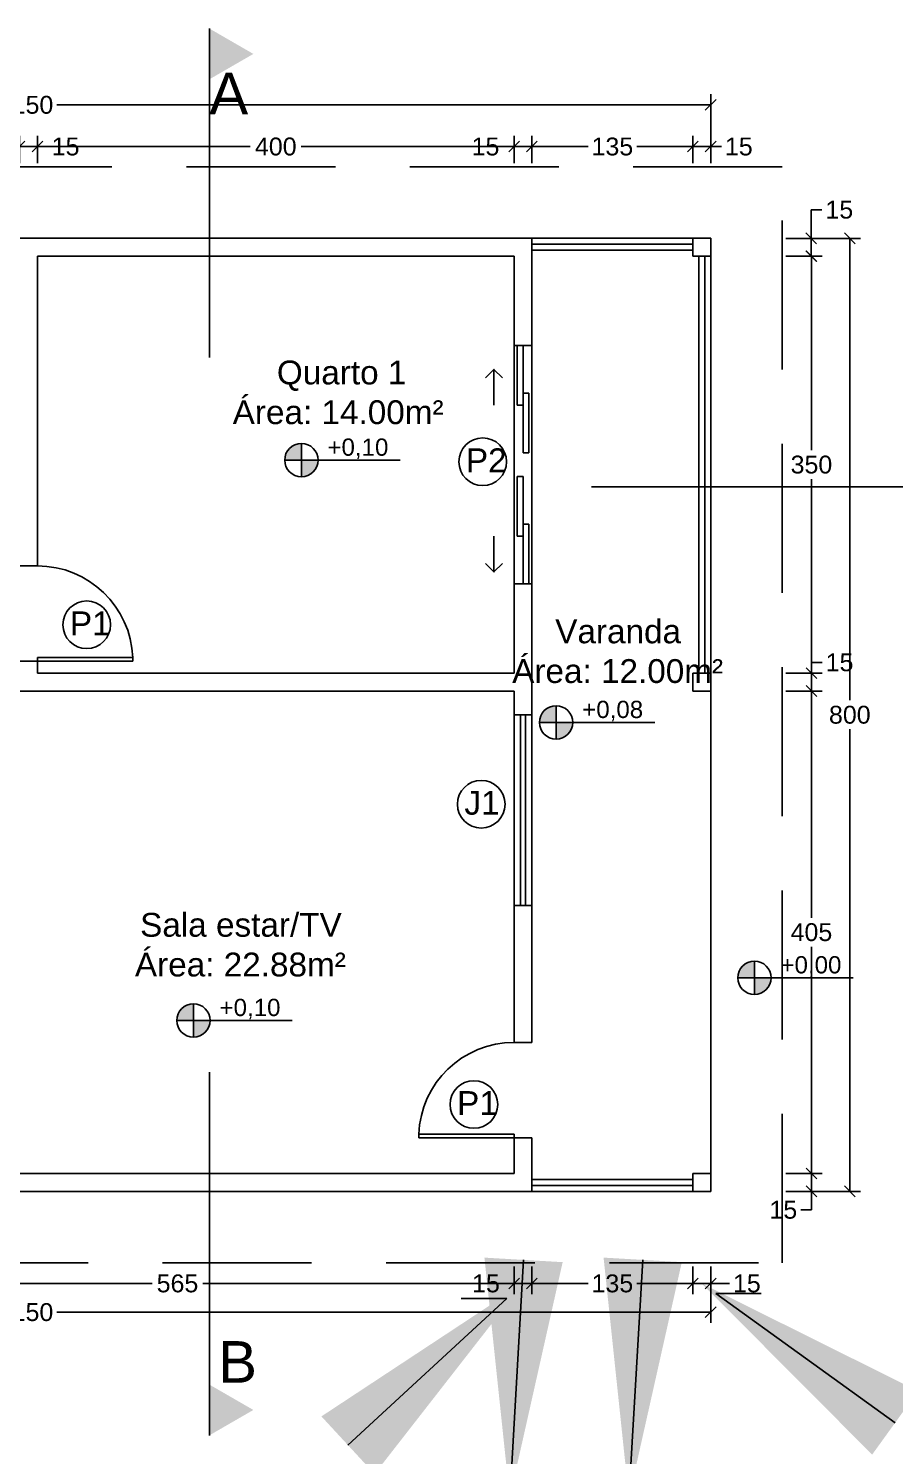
# Model space of a CAD drawing. Header units: millimetres. Extents: x -1.1 to 45.3, y 0 to 40.3.
# Drawn here: x 14.93 to 29.46, y 16.31 to 40.27 of the extents above; entities that cross this region are included whole.
import ezdxf
from ezdxf import colors
from ezdxf.entities.mleader import LeaderData, LeaderLine
from ezdxf.math import Vec2, Vec3

# ---------------------------------------------------------------- set-up
doc = ezdxf.new("R2010")
doc.units = ezdxf.units.MM
for name, pattern in [('ACAD_ISO03W100', [30, 12, -18]), ('ACAD_ISO05W100', [33, 24, -3, 0, -3, 0, -3]), ('DASHED', [0.75, 0.5, -0.25])]:
    doc.linetypes.add(name, pattern=pattern)
doc.layers.get('DEFPOINTS').update_dxf_attribs({"color": 140})
for name, color, linetype in [('DESENHO', 1, 'Continuous'), ('Linha estreita', 1, 'Continuous'), ('Linha grossa', 5, 'Continuous'), ('Linha média', 7, 'Continuous'), ('Linha tracejada', 2, 'ACAD_ISO03W100'), ('Linha traço_ponto', 3, 'ACAD_ISO05W100'), ('LinhaMedia', 1, 'Continuous'), ('LinhaTracejada', 6, 'ACAD_ISO03W100')]:
    doc.layers.add(name, color=color, linetype=linetype)
doc.styles.get("Standard").update_dxf_attribs({"font": 'arial.ttf'})
doc.dimstyles.get("Standard").update_dxf_attribs({"dimtxt": 0.3, "dimasz": 0.18, "dimexe": 0.18, "dimexo": 0.0625, "dimgap": 0.09, "dimtad": 0, "dimtih": 1, "dimtoh": 1, "dimdec": 4, "dimzin": 0, "dimdsep": 46, "dimtxsty": 'Standard', "dimblk": 'OBLIQUE', "dimcen": 0.09, "dimadec": 0, "dimazin": 0, "dimtfac": 1, "dimtdec": 4, "dimtofl": 0, "dimtmove": 0, "dimatfit": 3, "dimfxl": 1, "dimtolj": 1, "dimtzin": 0, "dimarcsym": 0})

# ---------------------------------------------------------------- blocks, each defined once
blk = doc.blocks.new('_Oblique')
at = {"color": 0, "linetype": 'ByBlock', "lineweight": -2}
blk.add_line((-0.5, -0.5), (0.5, 0.5), dxfattribs=at)
blk = doc.blocks.new('*D84')
at = {"layer": 'DEFPOINTS', "color": 0, "ltscale": 5, "transparency": 16777216}
for p in [(11.779, 19.544), (23.079, 19.544), (23.079, 19.197)]:
    blk.add_point(p, dxfattribs=at)
at = {"layer": 'LinhaMedia', "color": 0, "lineweight": -2, "ltscale": 5, "transparency": 16777216}
for p, q in [((11.779, 19.482), (11.779, 19.017)), ((23.079, 19.482), (23.079, 19.017)), ((11.779, 19.197), (17.007, 19.197)), ((23.079, 19.197), (17.852, 19.197))]:
    blk.add_line(p, q, dxfattribs=at)
at = {"layer": 'LinhaMedia', "color": 0, "lineweight": -2, "ltscale": 5, "transparency": 16777216, "xscale": 0.18, "yscale": 0.18, "zscale": 0.18, "rotation": 180}
blk.add_blockref('_Oblique', (11.779, 19.197), dxfattribs=at)
at = {"layer": 'LinhaMedia', "color": 0, "lineweight": -2, "ltscale": 5, "transparency": 16777216, "xscale": 0.18, "yscale": 0.18, "zscale": 0.18}
blk.add_blockref('_Oblique', (23.079, 19.197), dxfattribs=at)
at = {"layer": 'LinhaMedia', "color": 0, "ltscale": 5, "transparency": 16777216, "insert": (17.429, 19.197), "char_height": 0.3, "attachment_point": 5}
blk.add_mtext('\\A1;565', dxfattribs=at)
blk = doc.blocks.new('*D85')
at = {"layer": 'DEFPOINTS', "color": 0, "ltscale": 5, "transparency": 16777216}
for p in [(23.079, 19.544), (23.379, 19.544), (23.379, 19.197)]:
    blk.add_point(p, dxfattribs=at)
at = {"layer": 'LinhaMedia', "color": 0, "lineweight": -2, "ltscale": 5, "transparency": 16777216}
for p, q in [((23.079, 19.482), (23.079, 19.017)), ((23.379, 19.482), (23.379, 19.017)), ((23.079, 19.197), (22.899, 19.197)), ((23.379, 19.197), (23.079, 19.197))]:
    blk.add_line(p, q, dxfattribs=at)
at = {"layer": 'LinhaMedia', "color": 0, "lineweight": -2, "ltscale": 5, "transparency": 16777216, "xscale": 0.18, "yscale": 0.18, "zscale": 0.18, "rotation": 180}
blk.add_blockref('_Oblique', (23.079, 19.197), dxfattribs=at)
at = {"layer": 'LinhaMedia', "color": 0, "lineweight": -2, "ltscale": 5, "transparency": 16777216, "xscale": 0.18, "yscale": 0.18, "zscale": 0.18}
blk.add_blockref('_Oblique', (23.379, 19.197), dxfattribs=at)
at = {"layer": 'LinhaMedia', "color": 0, "ltscale": 5, "transparency": 16777216, "insert": (22.607, 19.197), "char_height": 0.3, "attachment_point": 5}
blk.add_mtext('\\A1;15', dxfattribs=at)
blk = doc.blocks.new('*D61')
at = {"layer": 'DEFPOINTS', "color": 0, "ltscale": 5, "transparency": 16777216}
for p in [(23.379, 19.544), (26.079, 19.544), (26.079, 19.197)]:
    blk.add_point(p, dxfattribs=at)
at = {"layer": 'LinhaMedia', "color": 0, "lineweight": -2, "ltscale": 5, "transparency": 16777216}
for p, q in [((23.379, 19.482), (23.379, 19.017)), ((26.079, 19.482), (26.079, 19.017)), ((23.379, 19.197), (24.321, 19.197)), ((26.079, 19.197), (25.138, 19.197))]:
    blk.add_line(p, q, dxfattribs=at)
at = {"layer": 'LinhaMedia', "color": 0, "lineweight": -2, "ltscale": 5, "transparency": 16777216, "xscale": 0.18, "yscale": 0.18, "zscale": 0.18, "rotation": 180}
blk.add_blockref('_Oblique', (23.379, 19.197), dxfattribs=at)
at = {"layer": 'LinhaMedia', "color": 0, "lineweight": -2, "ltscale": 5, "transparency": 16777216, "xscale": 0.18, "yscale": 0.18, "zscale": 0.18}
blk.add_blockref('_Oblique', (26.079, 19.197), dxfattribs=at)
at = {"layer": 'LinhaMedia', "color": 0, "ltscale": 5, "transparency": 16777216, "insert": (24.729, 19.197), "char_height": 0.3, "attachment_point": 5}
blk.add_mtext('\\A1;135', dxfattribs=at)
blk = doc.blocks.new('*D86')
at = {"layer": 'DEFPOINTS', "color": 0, "ltscale": 5, "transparency": 16777216}
for p in [(26.079, 19.544), (26.379, 19.544), (26.379, 19.197)]:
    blk.add_point(p, dxfattribs=at)
at = {"layer": 'LinhaMedia', "color": 0, "lineweight": -2, "ltscale": 5, "transparency": 16777216}
for p, q in [((26.079, 19.482), (26.079, 19.017)), ((26.379, 19.482), (26.379, 19.017)), ((26.079, 19.197), (26.379, 19.197)), ((26.379, 19.197), (26.694, 19.197))]:
    blk.add_line(p, q, dxfattribs=at)
at = {"layer": 'LinhaMedia', "color": 0, "lineweight": -2, "ltscale": 5, "transparency": 16777216, "xscale": 0.18, "yscale": 0.18, "zscale": 0.18, "rotation": 180}
blk.add_blockref('_Oblique', (26.079, 19.197), dxfattribs=at)
at = {"layer": 'LinhaMedia', "color": 0, "lineweight": -2, "ltscale": 5, "transparency": 16777216, "xscale": 0.18, "yscale": 0.18, "zscale": 0.18}
blk.add_blockref('_Oblique', (26.379, 19.197), dxfattribs=at)
at = {"layer": 'LinhaMedia', "color": 0, "ltscale": 5, "transparency": 16777216, "insert": (26.986, 19.197), "char_height": 0.3, "attachment_point": 5}
blk.add_mtext('\\A1;15', dxfattribs=at)
blk = doc.blocks.new('*D87')
at = {"layer": 'DEFPOINTS', "color": 0, "ltscale": 5, "transparency": 16777216}
for p in [(3.379, 19.544), (26.379, 19.544), (26.379, 18.715)]:
    blk.add_point(p, dxfattribs=at)
at = {"layer": 'LinhaMedia', "color": 0, "lineweight": -2, "ltscale": 5, "transparency": 16777216}
for p, q in [((3.379, 19.482), (3.379, 18.535)), ((26.379, 19.482), (26.379, 18.535)), ((3.379, 18.715), (14.356, 18.715)), ((26.379, 18.715), (15.403, 18.715))]:
    blk.add_line(p, q, dxfattribs=at)
at = {"layer": 'LinhaMedia', "color": 0, "lineweight": -2, "ltscale": 5, "transparency": 16777216, "xscale": 0.18, "yscale": 0.18, "zscale": 0.18, "rotation": 180}
blk.add_blockref('_Oblique', (3.379, 18.715), dxfattribs=at)
at = {"layer": 'LinhaMedia', "color": 0, "lineweight": -2, "ltscale": 5, "transparency": 16777216, "xscale": 0.18, "yscale": 0.18, "zscale": 0.18}
blk.add_blockref('_Oblique', (26.379, 18.715), dxfattribs=at)
at = {"layer": 'LinhaMedia', "color": 0, "ltscale": 5, "transparency": 16777216, "insert": (14.879, 18.715), "char_height": 0.3, "attachment_point": 5}
blk.add_mtext('\\A1;1150', dxfattribs=at)
blk = doc.blocks.new('*D66')
at = {"layer": 'DEFPOINTS', "color": 0, "ltscale": 5, "transparency": 16777216}
for p in [(14.779, 38.284), (14.779, 37.944), (15.079, 37.944)]:
    blk.add_point(p, dxfattribs=at)
at = {"layer": 'LinhaMedia', "color": 0, "lineweight": -2, "ltscale": 5, "transparency": 16777216}
for p, q in [((14.779, 38.007), (14.779, 38.464)), ((15.079, 38.007), (15.079, 38.464)), ((14.779, 38.284), (15.079, 38.284)), ((15.079, 38.284), (15.259, 38.284))]:
    blk.add_line(p, q, dxfattribs=at)
at = {"layer": 'LinhaMedia', "color": 0, "lineweight": -2, "ltscale": 5, "transparency": 16777216, "xscale": 0.18, "yscale": 0.18, "zscale": 0.18, "rotation": 180}
blk.add_blockref('_Oblique', (14.779, 38.284), dxfattribs=at)
at = {"layer": 'LinhaMedia', "color": 0, "lineweight": -2, "ltscale": 5, "transparency": 16777216, "xscale": 0.18, "yscale": 0.18, "zscale": 0.18}
blk.add_blockref('_Oblique', (15.079, 38.284), dxfattribs=at)
at = {"layer": 'LinhaMedia', "color": 0, "ltscale": 5, "transparency": 16777216, "insert": (15.551, 38.284), "char_height": 0.3, "attachment_point": 5}
blk.add_mtext('\\A1;15', dxfattribs=at)
blk = doc.blocks.new('*D67')
at = {"layer": 'DEFPOINTS', "color": 0, "ltscale": 5, "transparency": 16777216}
for p in [(15.079, 38.284), (15.079, 37.944), (23.079, 37.944)]:
    blk.add_point(p, dxfattribs=at)
at = {"layer": 'LinhaMedia', "color": 0, "lineweight": -2, "ltscale": 5, "transparency": 16777216}
for p, q in [((15.079, 38.007), (15.079, 38.464)), ((23.079, 38.007), (23.079, 38.464)), ((15.079, 38.284), (18.652, 38.284)), ((23.079, 38.284), (19.506, 38.284))]:
    blk.add_line(p, q, dxfattribs=at)
at = {"layer": 'LinhaMedia', "color": 0, "lineweight": -2, "ltscale": 5, "transparency": 16777216, "xscale": 0.18, "yscale": 0.18, "zscale": 0.18, "rotation": 180}
blk.add_blockref('_Oblique', (15.079, 38.284), dxfattribs=at)
at = {"layer": 'LinhaMedia', "color": 0, "lineweight": -2, "ltscale": 5, "transparency": 16777216, "xscale": 0.18, "yscale": 0.18, "zscale": 0.18}
blk.add_blockref('_Oblique', (23.079, 38.284), dxfattribs=at)
at = {"layer": 'LinhaMedia', "color": 0, "ltscale": 5, "transparency": 16777216, "insert": (19.079, 38.284), "char_height": 0.3, "attachment_point": 5}
blk.add_mtext('\\A1;400', dxfattribs=at)
blk = doc.blocks.new('*D68')
at = {"layer": 'DEFPOINTS', "color": 0, "ltscale": 5, "transparency": 16777216}
for p in [(23.079, 38.284), (23.079, 37.944), (23.379, 37.944)]:
    blk.add_point(p, dxfattribs=at)
at = {"layer": 'LinhaMedia', "color": 0, "lineweight": -2, "ltscale": 5, "transparency": 16777216}
for p, q in [((23.079, 38.007), (23.079, 38.464)), ((23.379, 38.007), (23.379, 38.464)), ((23.079, 38.284), (22.891, 38.284)), ((23.379, 38.284), (23.079, 38.284))]:
    blk.add_line(p, q, dxfattribs=at)
at = {"layer": 'LinhaMedia', "color": 0, "lineweight": -2, "ltscale": 5, "transparency": 16777216, "xscale": 0.18, "yscale": 0.18, "zscale": 0.18, "rotation": 180}
blk.add_blockref('_Oblique', (23.079, 38.284), dxfattribs=at)
at = {"layer": 'LinhaMedia', "color": 0, "lineweight": -2, "ltscale": 5, "transparency": 16777216, "xscale": 0.18, "yscale": 0.18, "zscale": 0.18}
blk.add_blockref('_Oblique', (23.379, 38.284), dxfattribs=at)
at = {"layer": 'LinhaMedia', "color": 0, "ltscale": 5, "transparency": 16777216, "insert": (22.599, 38.284), "char_height": 0.3, "attachment_point": 5}
blk.add_mtext('\\A1;15', dxfattribs=at)
blk = doc.blocks.new('*D69')
at = {"layer": 'DEFPOINTS', "color": 0, "ltscale": 5, "transparency": 16777216}
for p in [(23.379, 38.284), (23.379, 37.944), (26.079, 37.944)]:
    blk.add_point(p, dxfattribs=at)
at = {"layer": 'LinhaMedia', "color": 0, "lineweight": -2, "ltscale": 5, "transparency": 16777216}
for p, q in [((23.379, 38.007), (23.379, 38.464)), ((26.079, 38.007), (26.079, 38.464)), ((23.379, 38.284), (24.321, 38.284)), ((26.079, 38.284), (25.138, 38.284))]:
    blk.add_line(p, q, dxfattribs=at)
at = {"layer": 'LinhaMedia', "color": 0, "lineweight": -2, "ltscale": 5, "transparency": 16777216, "xscale": 0.18, "yscale": 0.18, "zscale": 0.18, "rotation": 180}
blk.add_blockref('_Oblique', (23.379, 38.284), dxfattribs=at)
at = {"layer": 'LinhaMedia', "color": 0, "lineweight": -2, "ltscale": 5, "transparency": 16777216, "xscale": 0.18, "yscale": 0.18, "zscale": 0.18}
blk.add_blockref('_Oblique', (26.079, 38.284), dxfattribs=at)
at = {"layer": 'LinhaMedia', "color": 0, "ltscale": 5, "transparency": 16777216, "insert": (24.729, 38.284), "char_height": 0.3, "attachment_point": 5}
blk.add_mtext('\\A1;135', dxfattribs=at)
blk = doc.blocks.new('*D70')
at = {"layer": 'DEFPOINTS', "color": 0, "ltscale": 5, "transparency": 16777216}
for p in [(26.079, 38.284), (26.079, 37.944), (26.379, 37.944)]:
    blk.add_point(p, dxfattribs=at)
at = {"layer": 'LinhaMedia', "color": 0, "lineweight": -2, "ltscale": 5, "transparency": 16777216}
for p, q in [((26.079, 38.007), (26.079, 38.464)), ((26.379, 38.007), (26.379, 38.464)), ((26.079, 38.284), (26.379, 38.284)), ((26.379, 38.284), (26.559, 38.284))]:
    blk.add_line(p, q, dxfattribs=at)
at = {"layer": 'LinhaMedia', "color": 0, "lineweight": -2, "ltscale": 5, "transparency": 16777216, "xscale": 0.18, "yscale": 0.18, "zscale": 0.18, "rotation": 180}
blk.add_blockref('_Oblique', (26.079, 38.284), dxfattribs=at)
at = {"layer": 'LinhaMedia', "color": 0, "lineweight": -2, "ltscale": 5, "transparency": 16777216, "xscale": 0.18, "yscale": 0.18, "zscale": 0.18}
blk.add_blockref('_Oblique', (26.379, 38.284), dxfattribs=at)
at = {"layer": 'LinhaMedia', "color": 0, "ltscale": 5, "transparency": 16777216, "insert": (26.851, 38.284), "char_height": 0.3, "attachment_point": 5}
blk.add_mtext('\\A1;15', dxfattribs=at)
blk = doc.blocks.new('*D71')
at = {"layer": 'DEFPOINTS', "color": 0, "ltscale": 5, "transparency": 16777216}
for p in [(26.379, 38.984), (3.379, 37.944), (26.379, 37.944)]:
    blk.add_point(p, dxfattribs=at)
at = {"layer": 'LinhaMedia', "color": 0, "lineweight": -2, "ltscale": 5, "transparency": 16777216}
for p, q in [((3.379, 38.007), (3.379, 39.164)), ((26.379, 38.007), (26.379, 39.164)), ((3.379, 38.984), (14.356, 38.984)), ((26.379, 38.984), (15.403, 38.984))]:
    blk.add_line(p, q, dxfattribs=at)
at = {"layer": 'LinhaMedia', "color": 0, "lineweight": -2, "ltscale": 5, "transparency": 16777216, "xscale": 0.18, "yscale": 0.18, "zscale": 0.18, "rotation": 180}
blk.add_blockref('_Oblique', (3.379, 38.984), dxfattribs=at)
at = {"layer": 'LinhaMedia', "color": 0, "lineweight": -2, "ltscale": 5, "transparency": 16777216, "xscale": 0.18, "yscale": 0.18, "zscale": 0.18}
blk.add_blockref('_Oblique', (26.379, 38.984), dxfattribs=at)
at = {"layer": 'LinhaMedia', "color": 0, "ltscale": 5, "transparency": 16777216, "insert": (14.879, 38.984), "char_height": 0.3, "attachment_point": 5}
blk.add_mtext('\\A1;1150', dxfattribs=at)
blk = doc.blocks.new('*D72')
at = {"layer": 'DEFPOINTS', "color": 0, "ltscale": 5, "transparency": 16777216}
for p in [(27.579, 36.744), (27.579, 36.444), (28.066, 36.444)]:
    blk.add_point(p, dxfattribs=at)
at = {"layer": 'LinhaMedia', "color": 0, "lineweight": -2, "ltscale": 5, "transparency": 16777216}
for p, q in [((28.066, 36.744), (28.066, 37.224)), ((28.066, 37.224), (28.246, 37.224)), ((27.642, 36.744), (28.246, 36.744)), ((28.066, 36.444), (28.066, 36.744)), ((27.642, 36.444), (28.246, 36.444))]:
    blk.add_line(p, q, dxfattribs=at)
at = {"layer": 'LinhaMedia', "color": 0, "lineweight": -2, "ltscale": 5, "transparency": 16777216, "xscale": 0.18, "yscale": 0.18, "zscale": 0.18}
for p, rotation in [((28.066, 36.744), 90), ((28.066, 36.444), 270)]:
    blk.add_blockref('_Oblique', p, dxfattribs=dict(at, rotation=rotation))
at = {"layer": 'LinhaMedia', "color": 0, "ltscale": 5, "transparency": 16777216, "insert": (28.538, 37.224), "char_height": 0.3, "attachment_point": 5}
blk.add_mtext('\\A1;15', dxfattribs=at)
blk = doc.blocks.new('*D73')
at = {"layer": 'DEFPOINTS', "color": 0, "ltscale": 5, "transparency": 16777216}
for p in [(27.579, 36.444), (27.579, 29.444), (28.07, 29.444)]:
    blk.add_point(p, dxfattribs=at)
at = {"layer": 'Linha estreita', "color": 0, "lineweight": -2, "ltscale": 5, "transparency": 16777216}
for p, q in [((27.642, 36.444), (28.25, 36.444)), ((28.07, 36.444), (28.07, 33.188)), ((28.07, 29.444), (28.07, 32.701)), ((27.642, 29.444), (28.25, 29.444))]:
    blk.add_line(p, q, dxfattribs=at)
at = {"layer": 'Linha estreita', "color": 0, "lineweight": -2, "ltscale": 5, "transparency": 16777216, "xscale": 0.18, "yscale": 0.18, "zscale": 0.18}
for p, rotation in [((28.07, 36.444), 90), ((28.07, 29.444), 270)]:
    blk.add_blockref('_Oblique', p, dxfattribs=dict(at, rotation=rotation))
at = {"layer": 'Linha estreita', "color": 0, "ltscale": 5, "transparency": 16777216, "insert": (28.07, 32.944), "char_height": 0.3, "attachment_point": 5}
blk.add_mtext('\\A1;350', dxfattribs=at)
blk = doc.blocks.new('*D74')
at = {"layer": 'DEFPOINTS', "color": 0, "ltscale": 5, "transparency": 16777216}
for p in [(27.579, 29.444), (27.579, 29.144), (28.07, 29.144)]:
    blk.add_point(p, dxfattribs=at)
at = {"layer": 'Linha estreita', "color": 0, "lineweight": -2, "ltscale": 5, "transparency": 16777216}
for p, q in [((28.07, 29.444), (28.07, 29.624)), ((28.07, 29.624), (28.25, 29.624)), ((27.642, 29.444), (28.25, 29.444)), ((28.07, 29.144), (28.07, 29.444)), ((27.642, 29.144), (28.25, 29.144))]:
    blk.add_line(p, q, dxfattribs=at)
at = {"layer": 'Linha estreita', "color": 0, "lineweight": -2, "ltscale": 5, "transparency": 16777216, "xscale": 0.18, "yscale": 0.18, "zscale": 0.18}
for p, rotation in [((28.07, 29.444), 90), ((28.07, 29.144), 270)]:
    blk.add_blockref('_Oblique', p, dxfattribs=dict(at, rotation=rotation))
at = {"layer": 'Linha estreita', "color": 0, "ltscale": 5, "transparency": 16777216, "insert": (28.542, 29.624), "char_height": 0.3, "attachment_point": 5}
blk.add_mtext('\\A1;15', dxfattribs=at)
blk = doc.blocks.new('*D75')
at = {"layer": 'DEFPOINTS', "color": 0, "ltscale": 5, "transparency": 16777216}
for p in [(27.579, 29.144), (27.579, 21.044), (28.07, 21.044)]:
    blk.add_point(p, dxfattribs=at)
at = {"layer": 'LinhaMedia', "color": 0, "lineweight": -2, "ltscale": 5, "transparency": 16777216}
for p, q in [((27.642, 29.144), (28.25, 29.144)), ((28.07, 29.144), (28.07, 25.338)), ((28.07, 21.044), (28.07, 24.851)), ((27.642, 21.044), (28.25, 21.044))]:
    blk.add_line(p, q, dxfattribs=at)
at = {"layer": 'LinhaMedia', "color": 0, "lineweight": -2, "ltscale": 5, "transparency": 16777216, "xscale": 0.18, "yscale": 0.18, "zscale": 0.18}
for p, rotation in [((28.07, 29.144), 90), ((28.07, 21.044), 270)]:
    blk.add_blockref('_Oblique', p, dxfattribs=dict(at, rotation=rotation))
at = {"layer": 'LinhaMedia', "color": 0, "ltscale": 5, "transparency": 16777216, "insert": (28.07, 25.094), "char_height": 0.3, "attachment_point": 5}
blk.add_mtext('\\A1;405', dxfattribs=at)
blk = doc.blocks.new('*D76')
at = {"layer": 'DEFPOINTS', "color": 0, "ltscale": 5, "transparency": 16777216}
for p in [(27.579, 21.044), (28.07, 21.044), (27.579, 20.744)]:
    blk.add_point(p, dxfattribs=at)
at = {"layer": 'LinhaMedia', "color": 0, "lineweight": -2, "ltscale": 5, "transparency": 16777216}
for p, q in [((27.642, 21.044), (28.25, 21.044)), ((28.07, 21.044), (28.07, 20.744)), ((27.642, 20.744), (28.25, 20.744)), ((28.07, 20.744), (28.07, 20.433)), ((28.07, 20.433), (27.89, 20.433))]:
    blk.add_line(p, q, dxfattribs=at)
at = {"layer": 'LinhaMedia', "color": 0, "lineweight": -2, "ltscale": 5, "transparency": 16777216, "xscale": 0.18, "yscale": 0.18, "zscale": 0.18}
for p, rotation in [((28.07, 21.044), 90), ((28.07, 20.744), 270)]:
    blk.add_blockref('_Oblique', p, dxfattribs=dict(at, rotation=rotation))
at = {"layer": 'LinhaMedia', "color": 0, "ltscale": 5, "transparency": 16777216, "insert": (27.598, 20.433), "char_height": 0.3, "attachment_point": 5}
blk.add_mtext('\\A1;15', dxfattribs=at)
blk = doc.blocks.new('*D77')
at = {"layer": 'DEFPOINTS', "color": 0, "ltscale": 5, "transparency": 16777216}
for p in [(27.579, 36.744), (27.579, 20.744), (28.714, 20.744)]:
    blk.add_point(p, dxfattribs=at)
at = {"layer": 'LinhaMedia', "color": 0, "lineweight": -2, "ltscale": 5, "transparency": 16777216}
for p, q in [((27.642, 36.744), (28.894, 36.744)), ((28.714, 36.744), (28.714, 28.988)), ((28.714, 20.744), (28.714, 28.501)), ((27.642, 20.744), (28.894, 20.744))]:
    blk.add_line(p, q, dxfattribs=at)
at = {"layer": 'LinhaMedia', "color": 0, "lineweight": -2, "ltscale": 5, "transparency": 16777216, "xscale": 0.18, "yscale": 0.18, "zscale": 0.18}
for p, rotation in [((28.714, 36.744), 90), ((28.714, 20.744), 270)]:
    blk.add_blockref('_Oblique', p, dxfattribs=dict(at, rotation=rotation))
at = {"layer": 'LinhaMedia', "color": 0, "ltscale": 5, "transparency": 16777216, "insert": (28.714, 28.744), "char_height": 0.3, "attachment_point": 5}
blk.add_mtext('\\A1;800', dxfattribs=at)

msp = doc.modelspace()

# ---------------------------------------------------------------- hatches: boundary and pattern name
h = msp.add_hatch(color=256)
h.dxf.hatch_style = 1
h.paths.add_polyline_path([(19.22862, 33.02034), (19.50859, 33.02034), (19.50859, 33.30032, 0.41421356)])
h.paths.add_polyline_path([(19.50859, 32.74037, 0.41421356), (19.78856, 33.02034), (19.50859, 33.02034)])
h = msp.add_hatch(color=256)
h.dxf.hatch_style = 1
h.paths.add_polyline_path([(23.78454, 28.89683, 0.41421356), (23.50456, 28.61686), (23.78454, 28.61686)])
h.paths.add_polyline_path([(24.06451, 28.61686), (23.78454, 28.61686), (23.78454, 28.33688, 0.41421356)])
h = msp.add_hatch(color=256)
h.dxf.hatch_style = 1
h.paths.add_polyline_path([(26.83265, 24.32943), (27.11262, 24.32943), (27.11262, 24.6094, 0.41421356)])
h.paths.add_polyline_path([(27.11262, 24.04946, 0.41421356), (27.3926, 24.32943), (27.11262, 24.32943)])
h = msp.add_hatch(color=256)
h.dxf.hatch_style = 1
h.paths.add_polyline_path([(17.69721, 23.89309, 0.41421356), (17.41723, 23.61311), (17.69721, 23.61311)])
h.paths.add_polyline_path([(17.97718, 23.61311), (17.69721, 23.61311), (17.69721, 23.33314, 0.41421356)])
at = {"layer": 'Linha tracejada'}
h = msp.add_hatch(color=3, dxfattribs=at)
h.dxf.hatch_style = 1
h.paths.add_polyline_path([(30.37128, 33.31198), (29.94512, 32.57384), (30.79744, 32.57384)])
h.paths.add_polyline_path([(17.96493, 40.26634), (17.96493, 39.41401), (18.70307, 39.84018)])
h.paths.add_polyline_path([(-0.71473, 33.31198), (-1.14089, 32.57384), (-0.28856, 32.57384)])
h.paths.add_polyline_path([(18.70307, 17.07388), (17.96493, 17.50004), (17.96493, 16.64772)])

# ---------------------------------------------------------------- linework, layer by layer
for p, q in [((19.50859, 33.02034), (19.50859, 33.30032)), ((19.50859, 33.30032), (19.50859, 32.74037)), ((21.16751, 33.02034), (19.22862, 33.02034)), ((19.50859, 33.02034), (20.46387, 33.02034)), ((23.78454, 28.61686), (23.78454, 28.89683)), ((23.78454, 28.89683), (23.78454, 28.33688)), ((25.44345, 28.61686), (23.50456, 28.61686)), ((23.78454, 28.61686), (24.73981, 28.61686)), ((27.11262, 24.32943), (27.11262, 24.6094)), ((27.11262, 24.6094), (27.11262, 24.04946)), ((28.77154, 24.32943), (26.83265, 24.32943)), ((27.11262, 24.32943), (28.0679, 24.32943)), ((17.69721, 23.61311), (17.69721, 23.89309)), ((17.69721, 23.89309), (17.69721, 23.33314)), ((19.35613, 23.61311), (17.41723, 23.61311)), ((17.69721, 23.61311), (18.65248, 23.61311))]:
    msp.add_line(p, q)
for centre, radius in [((19.50859, 33.02034), 0.27997), ((22.55208, 32.99348), 0.4), ((15.90519, 30.25613), 0.4), ((23.78454, 28.61686), 0.27997), ((22.52716, 27.24319), 0.4), ((27.11262, 24.32943), 0.27997), ((17.69721, 23.61311), 0.27997), ((22.40416, 22.20219), 0.4)]:
    msp.add_circle(centre, radius)
at = {"layer": 'Linha estreita'}
msp.add_line((23.07937, 21.70439), (23.07937, 21.64439), dxfattribs=at)
at = {"layer": 'Linha grossa'}
for p, q in [((23.37937, 36.74439), (13.97937, 36.74439)), ((23.37937, 36.44439), (23.37937, 36.74439)), ((26.37937, 36.74439), (26.07937, 36.74439)), ((26.07937, 36.44439), (26.07937, 36.74439)), ((26.37937, 36.74439), (26.37937, 36.44439)), ((15.07937, 36.44439), (23.07937, 36.44439)), ((15.07937, 31.24439), (15.07937, 36.44439)), ((23.07937, 34.94439), (23.07937, 36.44439)), ((23.37937, 34.94439), (23.37937, 36.44439)), ((26.07937, 36.44439), (26.37937, 36.44439)), ((23.07937, 34.94439), (23.37937, 34.94439)), ((15.07937, 31.24439), (14.77937, 31.24439)), ((23.07937, 29.44439), (23.07937, 30.94439)), ((23.07937, 30.94439), (23.37937, 30.94439)), ((23.37937, 28.74439), (23.37937, 30.94439)), ((15.07937, 29.64439), (14.77937, 29.64439)), ((15.07937, 29.44439), (15.07937, 29.64439)), ((15.07937, 29.44439), (23.07937, 29.44439)), ((26.07937, 29.14439), (26.07937, 29.44439)), ((26.07937, 29.44439), (26.37937, 29.44439)), ((26.37937, 29.14439), (26.37937, 29.44439)), ((14.77937, 29.14439), (23.07937, 29.14439)), ((23.07937, 28.74439), (23.07937, 29.14439)), ((26.07937, 29.14439), (26.37937, 29.14439)), ((23.07937, 28.74439), (23.37937, 28.74439)), ((23.07937, 23.24439), (23.07937, 25.54439)), ((23.07937, 25.54439), (23.37937, 25.54439)), ((23.37937, 23.24439), (23.37937, 25.54439)), ((23.37937, 23.24439), (23.07937, 23.24439)), ((23.07937, 21.04439), (23.07937, 21.64439)), ((23.37937, 21.64439), (23.07937, 21.64439)), ((23.37937, 21.04439), (23.37937, 21.64439)), ((11.77937, 21.04439), (23.07937, 21.04439)), ((23.37937, 21.04439), (23.37937, 20.74439)), ((26.07937, 21.04439), (26.07937, 20.74439)), ((26.07937, 21.04439), (26.37937, 21.04439)), ((26.37937, 21.04439), (26.37937, 20.74439)), ((3.37937, 20.74439), (23.37937, 20.74439)), ((26.07937, 20.74439), (26.37937, 20.74439))]:
    msp.add_line(p, q, dxfattribs=at)
at = {"layer": 'Linha média'}
for p, q in [((22.74065, 34.54439), (22.88207, 34.40297)), ((22.74065, 31.14439), (22.88207, 31.28581)), ((16.67937, 29.64439), (16.67937, 29.70439)), ((21.47937, 21.64439), (21.47937, 21.70439))]:
    msp.add_line(p, q, dxfattribs=at)
for points in [[(22.74065, 33.94439), (22.74065, 34.54439), (22.59922, 34.40297)], [(22.74065, 31.74439), (22.74065, 31.14439), (22.59922, 31.28581)]]:
    msp.add_lwpolyline(points, dxfattribs=at)
at = {"layer": 'Linha tracejada'}
for p, q in [((26.07937, 36.74439), (23.37937, 36.74439)), ((26.37937, 36.44439), (26.37937, 29.44439)), ((23.07937, 34.94439), (23.07937, 30.94439)), ((23.37937, 34.94439), (23.37937, 30.94439)), ((26.37937, 21.04439), (26.37937, 29.14439)), ((23.07937, 28.74439), (23.07937, 25.54439)), ((23.37937, 28.74439), (23.37937, 25.54439)), ((26.07937, 20.74439), (23.37937, 20.74439))]:
    msp.add_line(p, q, dxfattribs=at)
for centre, start, end in [((15.07937, 29.64322), 2.189381, 90), ((23.07937, 21.64322), 90, 177.810619)]:
    msp.add_arc(centre, 1.60117, start, end, dxfattribs=at)
at = {"layer": 'Linha traço_ponto', "ltscale": 5}
for p, q in [((17.96497, 40.26634), (17.96497, 34.74439)), ((24.37937, 32.57384), (30.79748, 32.57384)), ((17.96497, 22.74439), (17.96497, 16.64772))]:
    msp.add_line(p, q, dxfattribs=at)
at = {"layer": 'LinhaMedia'}
for p, q in [((23.12937, 34.94439), (23.12937, 33.94439)), ((23.22937, 34.94439), (23.12937, 34.94439)), ((23.22937, 34.14439), (23.22937, 34.94439)), ((23.22937, 33.94439), (23.22937, 34.14439)), ((23.22937, 34.14439), (23.22937, 33.14439)), ((23.32937, 34.14439), (23.22937, 34.14439)), ((23.32937, 33.14439), (23.32937, 34.14439)), ((23.12937, 33.94439), (23.22937, 33.94439)), ((23.22937, 33.14439), (23.32937, 33.14439)), ((23.22937, 32.74439), (23.12937, 32.74439)), ((23.12937, 32.74439), (23.12937, 31.74439)), ((23.22937, 31.74439), (23.22937, 32.74439)), ((23.32937, 31.94439), (23.22937, 31.94439)), ((23.22937, 31.94439), (23.22937, 31.74439)), ((23.32937, 30.94439), (23.32937, 31.94439)), ((23.12937, 31.74439), (23.22937, 31.74439)), ((23.22937, 31.74439), (23.22937, 30.94439)), ((23.32937, 30.94439), (23.22937, 30.94439)), ((16.67937, 29.70439), (15.07937, 29.70439)), ((15.07937, 29.70439), (15.07937, 29.64439)), ((15.07937, 29.64439), (16.67937, 29.64439)), ((23.18937, 28.74439), (23.18937, 25.54439)), ((23.26937, 28.74439), (23.26937, 25.54439)), ((21.47937, 21.70439), (23.07937, 21.70439)), ((23.07937, 21.64439), (21.47937, 21.64439))]:
    msp.add_line(p, q, dxfattribs=at)
for points in [[(23.37937, 36.64439), (26.07937, 36.64439)], [(23.37937, 36.54439), (26.07937, 36.54439)], [(26.17937, 36.44439), (26.17937, 29.44439)], [(26.27937, 36.44439), (26.27937, 29.44439)], [(23.37937, 20.94439), (26.07937, 20.94439)], [(23.37937, 20.84439), (26.07937, 20.84439)]]:
    msp.add_lwpolyline(points, dxfattribs=at)
at = {"layer": 'LinhaTracejada', "linetype": 'DASHED', "ltscale": 5}
msp.add_lwpolyline([(2.17935, 37.94437), (2.17935, 19.54437), (27.57935, 19.54437), (27.57935, 37.94437), (2.17935, 37.94437)], dxfattribs=at)

# ---------------------------------------------------------------- texts
at = {"char_height": 0.4, "attachment_point": 1}
for s, insert in [('P2', (22.27045, 33.21766)), ('P1', (15.62355, 30.48031)), ('J1', (22.24552, 27.46737)), ('P1', (22.12252, 22.42637))]:
    msp.add_mtext(s, dxfattribs=dict(at, insert=insert))
at = {"layer": 'Linha tracejada', "char_height": 0.698107, "attachment_point": 1}
for s, insert in [('{\\C0;A}', (17.96497, 39.52635)), ('{\\C0;B}', (18.1135, 18.2299))]:
    msp.add_mtext_dynamic_manual_height_columns(s, width=275.4442551, gutter_width=12.5, heights=[0], dxfattribs=dict(at, insert=insert))
at = {"layer": 'Linha traço_ponto', "attachment_point": 1}
for s, width, insert, char_height in [('\\pi0.81079;{\\C0;Quarto 1\\P\\pi0.068911;Área: 14.00m²                                                               }', 3.6693355, (18.28668, 34.6917), 0.4), ('{\\C0;+0,10\\P                                                              }', 198.9770706, (19.94647, 33.38358), 0.289432), ('\\pi1.0624;{\\C0;Varanda \\P\\pi0.33985;Área: 12.00m²                                                               }', 4.2112059, (22.70706, 30.34584), 0.4), ('{\\C0;+0,08\\P\\P                                                              }', 198.9770706, (24.22241, 28.9801), 0.289432), ('\\pi0.57757;{\\C0;Sala estar/TV \\P\\pi0.48971;Área: 22.88m²                                                               }', 4.5109378, (16.22475, 25.41897), 0.4), ('{\\C0;+0,00\\P                                                              }', 198.9770706, (27.5505, 24.69267), 0.289432), ('{\\C0;+0,10\\P                                                              }', 198.9770706, (18.13508, 23.97635), 0.289432)]:
    msp.add_mtext_dynamic_manual_height_columns(s, width=width, gutter_width=12.5, heights=[0], dxfattribs=dict(at, insert=insert, char_height=char_height))

# ---------------------------------------------------------------- dimensions: what is measured, and where the dimension line sits
at = {"layer": 'Linha estreita', "ltscale": 5}
dim = msp.add_linear_dim(base=(28.07022, 29.44439), p1=(27.57935, 36.44439), p2=(27.57935, 29.44439), angle=90, text='350', dimstyle='Standard', dxfattribs=at)
dim.commit()
dim.dimension.update_dxf_attribs({"geometry": '*D73', "text_midpoint": (28.07022, 32.94439)})
dim = msp.add_linear_dim(base=(28.07022, 29.14439), p1=(27.57935, 29.44439), p2=(27.57935, 29.14439), angle=90, text='15', dimstyle='Standard', dxfattribs=at)
dim.commit()
dim.dimension.update_dxf_attribs({"geometry": '*D74', "text_midpoint": (28.54209, 29.62439), "dimtype": 160})
at = {"layer": 'LinhaMedia', "ltscale": 5}
for base, p1, p2, text, picture, middle in [((26.37937, 38.98372), (3.37937, 37.94437), (26.37937, 37.94437), '1150', '*D71', (14.87937, 38.98372)), ((15.07937, 38.28401), (23.07937, 37.94437), (15.07937, 37.94437), '400', '*D67', (19.07937, 38.28401)), ((23.37937, 38.28401), (26.07937, 37.94437), (23.37937, 37.94437), '135', '*D69', (24.72937, 38.28401)), ((26.37937, 18.71472), (3.37937, 19.54437), (26.37937, 19.54437), '1150', '*D87', (14.87937, 18.71472)), ((23.07937, 19.19716), (11.77937, 19.54437), (23.07937, 19.54437), '565', '*D84', (17.42937, 19.19716)), ((26.07937, 19.19716), (23.37937, 19.54437), (26.07937, 19.54437), '135', '*D61', (24.72937, 19.19716))]:
    dim = msp.add_linear_dim(base=base, p1=p1, p2=p2, text=text, dimstyle='Standard', dxfattribs=at)
    dim.commit()
    dim.dimension.update_dxf_attribs({"geometry": picture, "text_midpoint": middle})
for base, p1, p2, picture, middle in [((14.77937, 38.28401), (15.07937, 37.94437), (14.77937, 37.94437), '*D66', (15.55124, 38.28401)), ((23.07937, 38.28401), (23.37937, 37.94437), (23.07937, 37.94437), '*D68', (22.59937, 38.28401)), ((26.07937, 38.28401), (26.37937, 37.94437), (26.07937, 37.94437), '*D70', (26.85124, 38.28401)), ((23.37937, 19.19716), (23.07937, 19.54437), (23.37937, 19.54437), '*D85', (22.60749, 19.19716)), ((26.37937, 19.19716), (26.07937, 19.54437), (26.37937, 19.54437), '*D86', (26.98583, 19.19716))]:
    dim = msp.add_linear_dim(base=base, p1=p1, p2=p2, text='15', dimstyle='Standard', dxfattribs=at)
    dim.commit()
    dim.dimension.update_dxf_attribs({"geometry": picture, "text_midpoint": middle, "dimtype": 160})
for base, p1, p2, picture, middle in [((28.06567, 36.44439), (27.57935, 36.74439), (27.57935, 36.44439), '*D72', (28.53755, 37.22365)), ((28.07022, 21.04439), (27.57935, 20.74439), (27.57935, 21.04439), '*D76', (27.59834, 20.43287))]:
    dim = msp.add_linear_dim(base=base, p1=p1, p2=p2, angle=90, text='15', dimstyle='Standard', dxfattribs=at)
    dim.commit()
    dim.dimension.update_dxf_attribs({"geometry": picture, "text_midpoint": middle, "dimtype": 160})
for base, p1, p2, text, picture, middle in [((28.71412, 20.74439), (27.57935, 36.74439), (27.57935, 20.74439), '800', '*D77', (28.71412, 28.74439)), ((28.07022, 21.04439), (27.57935, 29.14439), (27.57935, 21.04439), '405', '*D75', (28.07022, 25.09439))]:
    dim = msp.add_linear_dim(base=base, p1=p1, p2=p2, angle=90, text=text, dimstyle='Standard', dxfattribs=at)
    dim.commit()
    dim.dimension.update_dxf_attribs({"geometry": picture, "text_midpoint": middle})

# ---------------------------------------------------------------- leaders
at = {"layer": 'DESENHO', "ltscale": 0.05}
ml = msp.add_multileader_mtext('Standard', dxfattribs=at)
ml.set_content('', color=256)
ml.set_leader_properties()
ml.build(insert=Vec2(0, 0))
ctx = ml.context
ctx.base_point, ctx.plane_origin = Vec3(18.19196, 18.94507), Vec3(23.22937, 19.19716)
ctx.text_align_type = 2
notes = []
notes.append((ctx, [(0, (1, 1, 0), (22.95651, 18.94507), (-1, 0), 0.76455, [(0, [(23.22937, 19.19716)], 0, [])])]))
ctx.mtext.insert, ctx.mtext.alignment, ctx.mtext.flow_direction = Vec3(20.19196, 20.94507), 3, 5
ml = msp.add_multileader_mtext('Standard', dxfattribs=at)
ml.set_content('', color=256)
ml.set_leader_properties()
ml.build(insert=Vec2(0, 0))
ctx = ml.context
ctx.base_point, ctx.plane_origin = Vec3(27.22822, 19.02819), Vec3(26.22937, 19.19716)
notes.append((ctx, [(1, (1, 1, 0), (26.46367, 19.02819), (1, 0), 0.76455, [(0, [(26.22937, 19.19716)], 0, [])])]))
ctx.mtext.insert, ctx.mtext.flow_direction = Vec3(29.22822, 21.02819), 5
at = {"layer": 'Linha estreita', "ltscale": 0.05}
ml = msp.add_multileader_mtext('Standard', dxfattribs=at)
ml.set_content('', color=256)
ml.set_leader_properties()
ml.build(insert=Vec2(0, 0))
ctx = ml.context
ctx.base_point, ctx.plane_origin = Vec3(23.72959, 15.96304), Vec3(23.00654, 15.60005)
notes.append((ctx, [(0, (1, 1, 0), (23.02757, 15.96304), (1, 0), 0.70202, [(0, [(23.00654, 15.60005)], 0, [])])]))
ctx.mtext.insert, ctx.mtext.flow_direction = Vec3(25.72959, 17.96304), 5
ml = msp.add_multileader_mtext('Standard', dxfattribs=at)
ml.set_content('', color=256)
ml.set_leader_properties()
ml.build(insert=Vec2(0, 0))
ctx = ml.context
ctx.base_point, ctx.plane_origin = Vec3(25.72959, 15.9634), Vec3(25.00654, 15.60041)
notes.append((ctx, [(0, (1, 1, 0), (25.02757, 15.9634), (1, 0), 0.70202, [(0, [(25.00654, 15.60041)], 0, [])])]))
ctx.mtext.insert, ctx.mtext.flow_direction = Vec3(27.72959, 17.9634), 5
for ctx, leaders in notes:
    for number, flags, end, landing, length, lines in leaders:
        leader = LeaderData()
        leader.index, (leader.has_last_leader_line, leader.has_dogleg_vector, leader.attachment_direction) = number, flags
        leader.last_leader_point, leader.dogleg_vector, leader.dogleg_length = Vec3(end), Vec3(landing), length
        for number, points, colour, breaks in lines:
            line = LeaderLine()
            line.index, line.vertices, line.color, line.breaks = number, Vec3.list(points), colors.encode_raw_color(colour), breaks
            leader.lines.append(line)
        ctx.leaders.append(leader)

doc.saveas('drawing.dxf')
